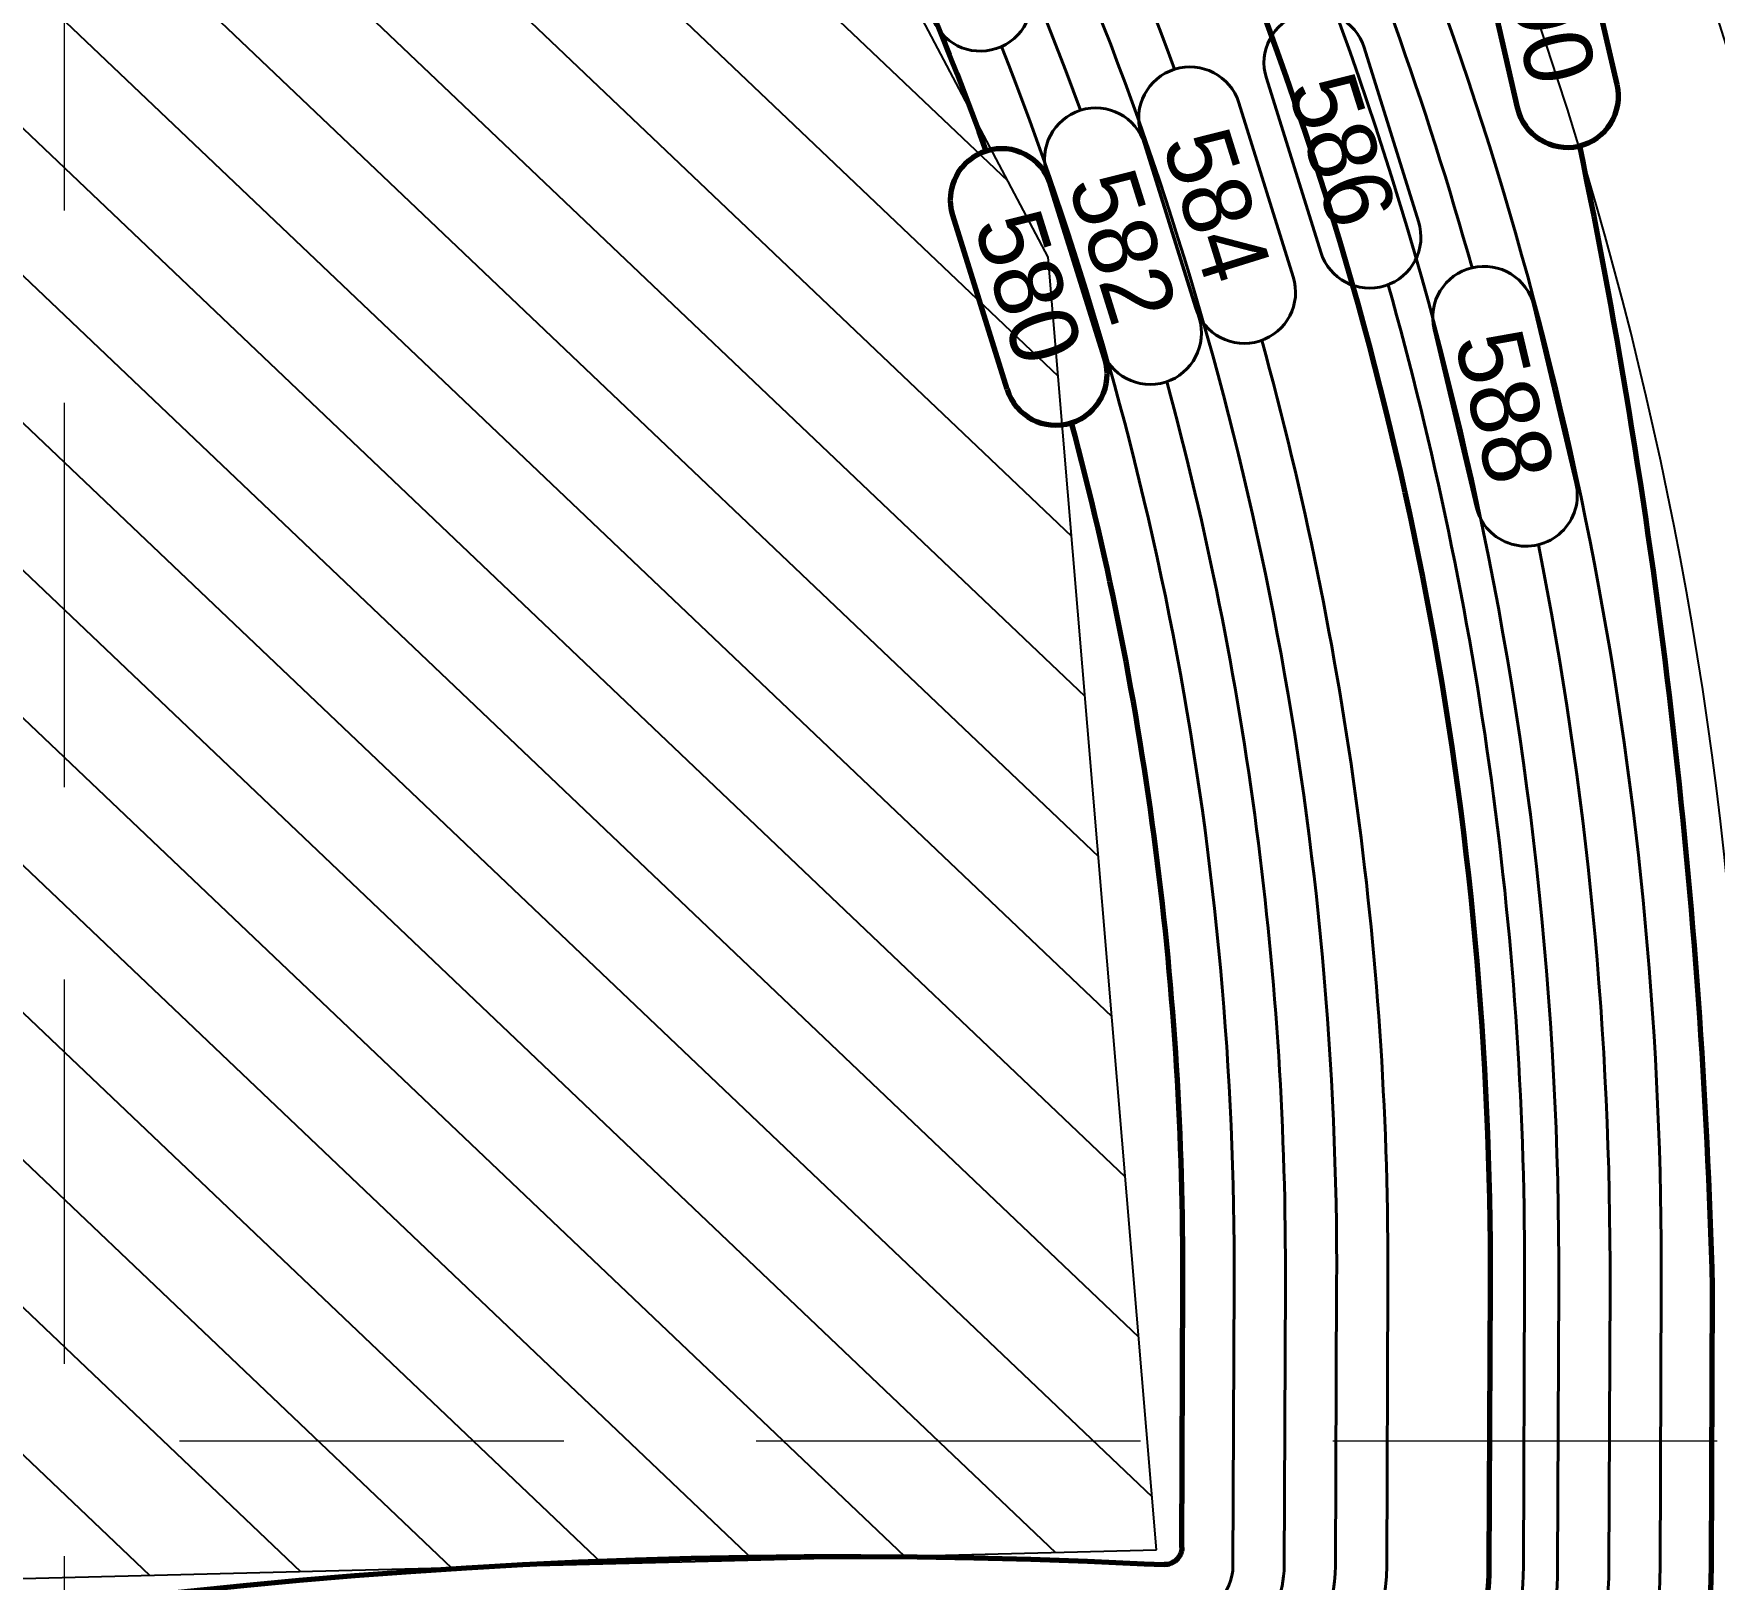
# Model space of a CAD drawing. Header units: inches. Extents: x -5337 to 1057, y 15227 to 19227.
# Drawn here: x -2540.7 to -2442.3, y 16420.6 to 16511.1 of the extents above; entities that cross this region are included whole.
import ezdxf
from ezdxf.enums import TextEntityAlignment as Align

# ---------------------------------------------------------------- set-up
doc = ezdxf.new("R2010")
doc.units = ezdxf.units.IN
doc.header["$LTSCALE"] = 150
doc.header["$MEASUREMENT"] = 0
doc.linetypes.add('HIDDEN', pattern=[0.375, 0.25, -0.125])
for name, color, linetype in [('COMT-MIN', 84, 'Continuous'), ('CONT-MJR', 84, 'Continuous'), ('grid', 7, 'HIDDEN'), ('PAVING', 7, 'Continuous'), ('ROW', 7, 'Continuous')]:
    doc.layers.add(name, color=color, linetype=linetype)
doc.styles.add('Style-ENGINEERING', font='ENGINEERING.shx')

msp = doc.modelspace()

# ---------------------------------------------------------------- linework, layer by layer
at = {"color": 5}
for p, q in [((-2481.3, 16498.004), (-2509.689, 16551.808)), ((-2530.894, 16547.389), (-2483.659, 16502.474)), ((-2535.503, 16543.148), (-2480.718, 16491.053)), ((-2540.113, 16538.907), (-2479.932, 16481.681)), ((-2544.858, 16534.794), (-2479.146, 16472.309)), ((-2549.936, 16530.998), (-2478.36, 16462.938)), ((-2555.015, 16527.203), (-2477.575, 16453.566)), ((-2560.093, 16523.407), (-2476.789, 16444.194)), ((-2565.172, 16519.612), (-2476.003, 16434.823)), ((-2570.25, 16515.816), (-2475.217, 16425.451)), ((-2575.329, 16512.021), (-2480.871, 16422.202)), ((-2580.407, 16508.225), (-2489.707, 16421.98)), ((-2585.485, 16504.43), (-2498.543, 16421.757)), ((-2590.564, 16500.635), (-2507.379, 16421.535)), ((-2474.958, 16422.351), (-2481.3, 16498.004)), ((-2595.642, 16496.839), (-2516.215, 16421.312)), ((-2600.721, 16493.044), (-2525.051, 16421.09)), ((-2606.654, 16490.061), (-2533.887, 16420.868)), ((-2544.14, 16420.61), (-2474.958, 16422.351))]:
    msp.add_line(p, q, dxfattribs=at)
at = {"layer": 'COMT-MIN', "color": 5, "linetype": 'Continuous', "lineweight": 40}
for p, q in [((-2459.62, 16500.093), (-2462.802, 16510.274)), ((-2462.802, 16510.274), (-2462.802, 16510.274)), ((-2468.529, 16508.484), (-2468.529, 16508.484)), ((-2468.529, 16508.484), (-2465.347, 16498.303)), ((-2466.955, 16496.86), (-2470.137, 16507.041)), ((-2470.137, 16507.041), (-2470.137, 16507.041)), ((-2475.864, 16505.251), (-2475.864, 16505.251)), ((-2475.864, 16505.251), (-2472.681, 16495.07)), ((-2472.464, 16494.457), (-2475.647, 16504.638)), ((-2475.647, 16504.638), (-2475.647, 16504.638)), ((-2481.373, 16502.848), (-2481.373, 16502.848)), ((-2481.373, 16502.848), (-2478.191, 16492.667)), ((-2459.62, 16500.093), (-2459.62, 16500.093)), ((-2466.955, 16496.86), (-2466.955, 16496.86)), ((-2452.875, 16495.163), (-2452.875, 16495.164)), ((-2450.409, 16484.786), (-2452.875, 16495.163)), ((-2472.464, 16494.457), (-2472.464, 16494.457)), ((-2458.712, 16493.776), (-2458.712, 16493.776)), ((-2458.712, 16493.776), (-2456.246, 16483.398)), ((-2450.409, 16484.786), (-2450.409, 16484.786)), ((-2470.482, 16421.438), (-2470.413, 16437.896)), ((-2470.413, 16437.896), (-2470.413, 16437.896)), ((-2467.482, 16421.426), (-2467.413, 16437.883)), ((-2467.413, 16437.883), (-2467.413, 16437.883)), ((-2464.482, 16421.413), (-2464.413, 16437.87)), ((-2464.413, 16437.87), (-2464.413, 16437.87)), ((-2461.482, 16421.401), (-2461.413, 16437.857)), ((-2461.413, 16437.857), (-2461.413, 16437.857)), ((-2453.482, 16421.367), (-2453.413, 16437.823)), ((-2453.413, 16437.823), (-2453.413, 16437.823)), ((-2451.482, 16421.359), (-2451.413, 16437.815)), ((-2451.413, 16437.815), (-2451.413, 16437.815)), ((-2448.483, 16421.346), (-2448.413, 16437.802)), ((-2448.413, 16437.802), (-2448.413, 16437.802)), ((-2445.483, 16421.333), (-2445.413, 16437.789)), ((-2445.413, 16437.789), (-2445.413, 16437.789)), ((-2470.482, 16421.438), (-2470.482, 16421.438)), ((-2467.482, 16421.426), (-2467.482, 16421.426)), ((-2464.482, 16421.413), (-2464.482, 16421.413)), ((-2461.482, 16421.401), (-2461.482, 16421.401)), ((-2453.482, 16421.367), (-2453.482, 16421.367)), ((-2451.482, 16421.359), (-2451.482, 16421.359)), ((-2448.483, 16421.346), (-2448.483, 16421.346)), ((-2445.483, 16421.333), (-2445.483, 16421.333))]:
    msp.add_line(p, q, dxfattribs=at)
for centre, radius, start, end in [((-2665.412, 16438.741), 217, 15.68014, 31.44193), ((-2665.412, 16438.741), 204, 20.14848, 31.44713), ((-2665.412, 16438.741), 198, 20.04474, 31.4497), ((-2665.412, 16438.741), 214, 359.75207, 26.03026), ((-2665.412, 16438.741), 220, 359.75216, 21.90284), ((-2485.264, 16513.068), 3, 203.92077, 23.92077), ((-2665.412, 16438.741), 201, 359.75184, 21.58576), ((-2465.666, 16509.379), 3, 17.35896, 197.35896), ((-2665.412, 16438.741), 195, 359.75173, 21.5395), ((-2473, 16506.146), 3, 17.35896, 197.35896), ((-2478.51, 16503.743), 3, 17.35896, 197.35896), ((-2462.483, 16499.198), 3, 197.35896, 17.35896), ((-2455.793, 16494.47), 3, 13.36638, 193.36638), ((-2469.818, 16495.965), 3, 197.35896, 17.35896), ((-2665.412, 16438.741), 212, 359.75203, 15.78184), ((-2475.328, 16493.562), 3, 197.35896, 17.35896), ((-2665.412, 16438.741), 204, 359.7519, 15.46681), ((-2665.412, 16438.741), 198, 359.75179, 15.22069), ((-2453.327, 16484.092), 3, 193.36638, 13.36638), ((-2665.412, 16438.741), 217, 359.75212, 11.2785), ((-2473.482, 16421.451), 28, 267.74153, 359.75915), ((-2473.482, 16421.451), 25, 267.74153, 359.75915), ((-2473.482, 16421.451), 22, 267.74153, 359.75915), ((-2473.482, 16421.451), 20, 267.74153, 359.75915), ((-2473.482, 16421.451), 12, 267.74153, 359.75915), ((-2473.482, 16421.451), 9, 267.74153, 359.75915), ((-2473.482, 16421.451), 6, 267.74153, 359.75915), ((-2473.482, 16421.451), 3, 267.74153, 359.75915)]:
    msp.add_arc(centre, radius, start, end, dxfattribs=at)
at = {"layer": 'CONT-MJR', "color": 5, "linetype": 'Continuous', "lineweight": 70}
for p, q in [((-2447.995, 16508.107), (-2450.389, 16518.501)), ((-2456.235, 16517.155), (-2453.841, 16506.76)), ((-2447.995, 16508.107), (-2447.995, 16508.107)), ((-2477.981, 16492.072), (-2481.164, 16502.252)), ((-2481.164, 16502.252), (-2481.163, 16502.252)), ((-2486.89, 16500.462), (-2486.89, 16500.462)), ((-2486.89, 16500.462), (-2483.708, 16490.281)), ((-2477.981, 16492.071), (-2477.981, 16492.072)), ((-2473.478, 16422.487), (-2473.413, 16437.909)), ((-2455.482, 16421.375), (-2455.413, 16437.832)), ((-2455.413, 16437.832), (-2455.413, 16437.832)), ((-2442.483, 16421.321), (-2442.413, 16437.776)), ((-2442.413, 16437.776), (-2442.413, 16437.776)), ((-2475.67, 16421.537), (-2474.517, 16421.492)), ((-2455.482, 16421.375), (-2455.482, 16421.375)), ((-2442.483, 16421.321), (-2442.483, 16421.321))]:
    msp.add_line(p, q, dxfattribs=at)
for centre, radius, start, end in [((-2665.412, 16438.741), 192, 19.94026, 31.45239), ((-2665.412, 16438.741), 210, 359.752, 21.83134), ((-2450.918, 16507.434), 3, 192.96978, 12.96978), ((-2484.027, 16501.357), 3, 17.35896, 197.35896), ((-2820.118, 16427.626), 377.841, 1.53937, 11.7429), ((-2480.844, 16491.176), 3, 197.35896, 17.35896), ((-2665.412, 16438.741), 192, 359.75167, 14.96514), ((-2473.482, 16421.451), 18, 267.74153, 359.75915), ((-2473.482, 16421.451), 31, 281.59675, 359.75915)]:
    msp.add_arc(centre, radius, start, end, dxfattribs=at)
at = {"layer": 'CONT-MJR', "color": 5, "linetype": 'Continuous', "lineweight": 70, "extrusion": (0, 0, -1)}
for centre, radius, start, end in [((2493.35, 16060.287), 361.682, 27.07625, 92.80179), ((2474.478, 16422.491), 1, 180.24076, 272.25803)]:
    msp.add_arc(centre, radius, start, end, dxfattribs=at)
at = {"layer": 'grid', "color": 252, "linetype": 'HIDDEN', "lineweight": 0, "ltscale": 0.6}
for p, q in [((-2538.894, 19121.984), (-2538.894, 15630.294)), ((-5232.144, 16428.734), (952.356, 16428.734))]:
    msp.add_line(p, q, dxfattribs=at)
at = {"layer": 'PAVING'}
msp.add_arc((-2665.411, 16438.741), 235, 359.7521, 31.44192, dxfattribs=at)
at = {"layer": 'ROW'}
msp.add_arc((-2665.411, 16438.741), 225, 359.7521, 31.44192, dxfattribs=at)

# ---------------------------------------------------------------- texts
at = {"layer": 'COMT-MIN', "color": 5, "linetype": 'Continuous', "lineweight": 40, "style": 'Style-ENGINEERING'}
for s, rotation, p in [('586', 287.35896, (-2464.075, 16504.29)), ('584', 287.35896, (-2471.41, 16501.057)), ('582', 287.35896, (-2476.919, 16498.654)), ('588', 283.36638, (-2454.561, 16489.283))]:
    msp.add_text(s, height=4, rotation=rotation, dxfattribs=at).set_placement(p, align=Align.MIDDLE_CENTER)
at = {"layer": 'CONT-MJR', "color": 5, "linetype": 'Continuous', "lineweight": 70, "style": 'Style-ENGINEERING'}
for s, rotation, p in [('590', 282.96978, (-2452.116, 16512.632)), ('580', 287.35896, (-2482.436, 16496.268))]:
    msp.add_text(s, height=4, rotation=rotation, dxfattribs=at).set_placement(p, align=Align.MIDDLE_CENTER)

doc.saveas('drawing.dxf')
